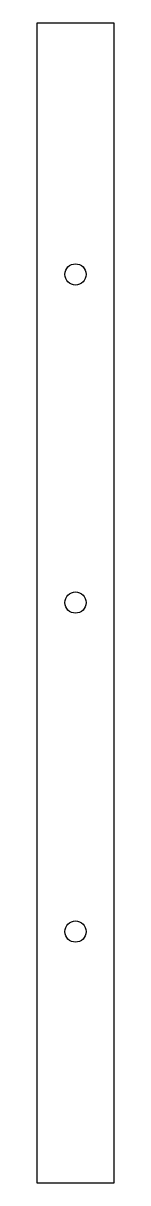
# Model space of a CAD drawing. Header units: millimetres. Extents: x -90 to -70, y -200 to 100.
import ezdxf

# ---------------------------------------------------------------- set-up
doc = ezdxf.new("R2010")
doc.units = ezdxf.units.MM
doc.layers.get('0').update_dxf_attribs({"linetype": 'CONTINUOUS'})

msp = doc.modelspace()

# ---------------------------------------------------------------- linework, layer by layer
msp.add_lwpolyline([(-70, -200), (-70, 100), (-90, 100), (-90, -200)], close=True)
for centre in [(-80, 35), (-80, -49.89), (-80, -135)]:
    msp.add_circle(centre, 2.75)

doc.saveas('drawing.dxf')
